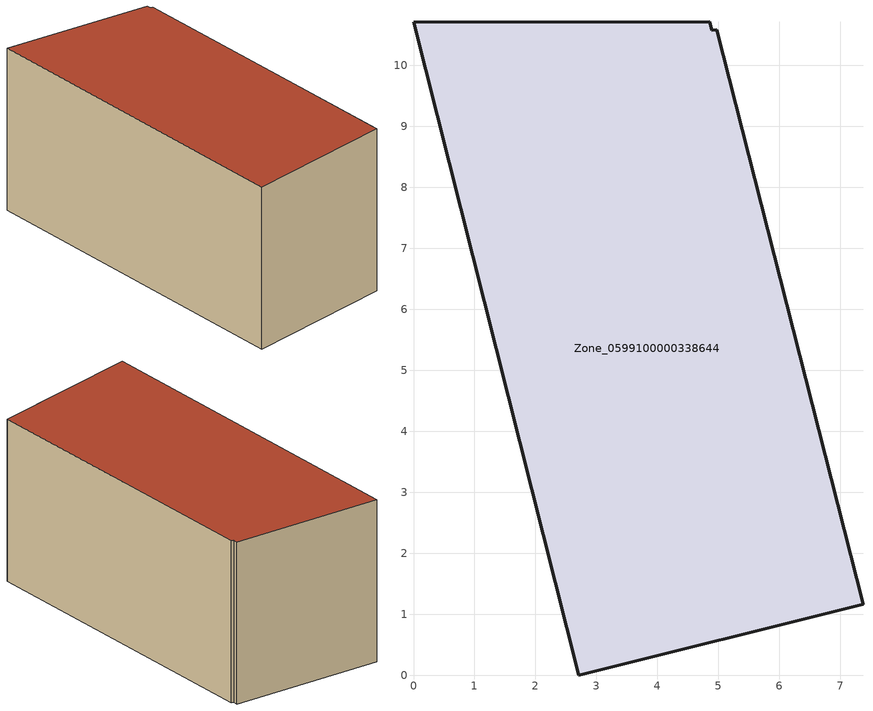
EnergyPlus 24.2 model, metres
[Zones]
Zone_0599100000338644
 floor ground (C_G): 2.71,0 0,10.71 4.86,10.72 4.89,10.58 4.97,10.58 7.37,1.17 z0
 wall outside (C_F): 2.71,0 7.37,1.17 4.97,10.58 4.89,10.58 4.86,10.72 0,10.71 2.71,0 z0:5.74
 roof outside (C_R): 0,10.71 2.71,0 7.37,1.17 4.97,10.58 4.89,10.58 4.86,10.72 z5.74
[BUILDING]
Pand.0599100000338644: North Axis=0; Terrain=City; Loads Convergence Tolerance Value=0.04; Temperature Convergence Tolerance Value=0.4; Solar Distribution=FullExterior; Maximum Number of Warmup Days=25; Minimum Number of Warmup Days=1
[Site:Location]
Rotterdam.The.Hague.AP_ZH_NLD Design_Conditions: Latitude=51.96; Longitude=4.45; Time Zone=1; Elevation=-4.5
[SITE:GROUNDTEMPERATURE:BUILDINGSURFACE]
18, 18, 18, 18, 18, 18, 18, 18, 18, 18, 18, 18
[MATERIAL] Thermal Absorptance=0.9; Solar Absorptance=0.7; Visible Absorptance=0.7
Name | Roughness | Thickness | Conductivity | Density | Specific Heat
G.TI.1992-2005 | MediumSmooth | 0.15 | 0.06 | 540 | 1210
F.TI.1992-2005 | Rough | 0.3 | 0.12 | 1920 | 840
R.TI.1992-2005 | MediumRough | 0.2 | 0.08 | 1500 | 1000
[CONSTRUCTION]
C_G: G.TI.1992-2005
C_F: F.TI.1992-2005
C_R: R.TI.1992-2005
[ZONE]
Zone_0599100000338644: Type=1; Multiplier=1; Ceiling Height=Autocalculate; Volume=Autocalculate; Floor Area=autocalculate; Part of Total Floor Area=Yes
[ZONEINFILTRATION:DESIGNFLOWRATE]
Infil_Zone_0599100000338644: Zone or ZoneList or Space or SpaceList=Zone_0599100000338644; Schedule=AlwaysOn; Design Flow Rate Calculation Method=Flow/Area; Flow Rate per Floor Area=0.0015; Constant Term Coefficient=1; Temperature Term Coefficient=0; Velocity Term Coefficient=0; Velocity Squared Term Coefficient=0
[HVACTEMPLATE:ZONE:IDEALLOADSAIRSYSTEM]
Zone_0599100000338644: Maximum Heating Supply Air Temperature=50; Minimum Cooling Supply Air Temperature=13; Maximum Heating Supply Air Humidity Ratio=0.0156; Minimum Cooling Supply Air Humidity Ratio=0.0077; Heating Limit=NoLimit; Cooling Limit=NoLimit; Dehumidification Control Type=ConstantSensibleHeatRatio; Cooling Sensible Heat Ratio=0.7; Dehumidification Setpoint=60; Humidification Control Type=None; Humidification Setpoint=30; Outdoor Air Method=None; Outdoor Air Flow Rate per Person=0.00944; Outdoor Air Flow Rate per Zone Floor Area=0; Outdoor Air Flow Rate per Zone=0; Demand Controlled Ventilation Type=None; Outdoor Air Economizer Type=NoEconomizer; Heat Recovery Type=None; Sensible Heat Recovery Effectiveness=0.7; Latent Heat Recovery Effectiveness=0.65
[ZONECONTROL:THERMOSTAT]
ThermostatControl_Zone_0599100000338644: Zone or ZoneList=Zone_0599100000338644; Control Type Schedule=DualSetpointControlType; Control 1=Thermostat_Zone_0599100000338644; Temperature Difference Between Cutout And Setpoint=0
[THERMOSTATSETPOINT:DUALSETPOINT]
Thermostat_Zone_0599100000338644: Heating Setpoint Temperature Schedule=HeatingSetpoint_Zone_0599100000338644; Cooling Setpoint Temperature Schedule=CoolingSetpoint_Zone_0599100000338644
[SCHEDULE:COMPACT]
HeatingSetpoint_Zone_0599100000338644: Through: 12/31, For: AllDays, Until: 24:00, 21
CoolingSetpoint_Zone_0599100000338644: Through: 12/31, For: AllDays, Until: 24:00, 24
DualSetpointControlType: Through: 12/31, For: AllDays, Until: 24:00, 4
AlwaysOn: Through: 12/31, For: AllDays, Until: 24:00, 1
